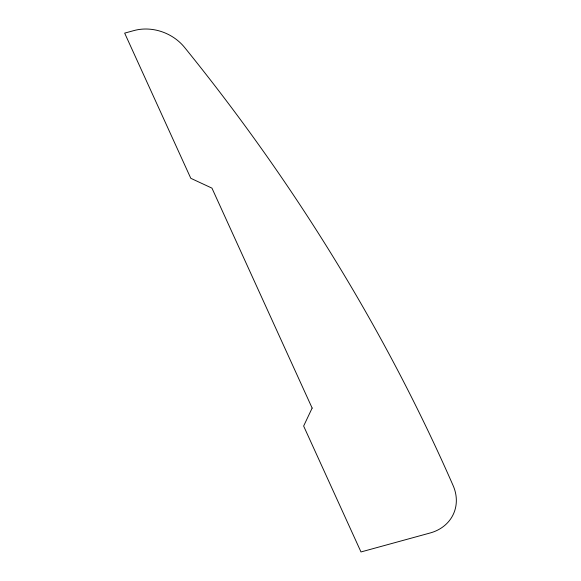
<?xml version="1.0" encoding="UTF-8"?>
<svg xmlns="http://www.w3.org/2000/svg" width="581" height="581" viewBox="0 0 581 581"><rect width="100%" height="100%" fill="white"/><g stroke="black" fill="none" stroke-linecap="round" stroke-linejoin="round"><path stroke-width="0.87" d="M312.142 408.073L303.638 426.04L360.99 551.95L430.216 532.959A44.003 37.474 23.8 0 0 452.889 485.048A1951.129 1661.827 23.8 0 0 184.816 47.715A44.003 37.474 23.8 0 0 133.964 30.568L124.661 33.124L190.793 178.302L211.956 188.135L312.142 408.073"/></g></svg>
